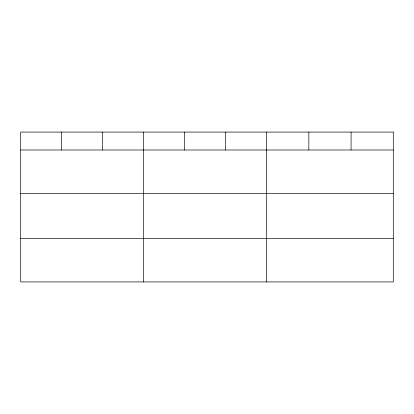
<?xml version="1.0" encoding="UTF-8"?>
<svg xmlns="http://www.w3.org/2000/svg" width="414" height="414" viewBox="0 0 414 414"><rect width="100%" height="100%" fill="white"/><g stroke="black" fill="none" stroke-linecap="round" stroke-linejoin="round"><path stroke-width="0.62" d="M20.7 150.008L393.3 150.008M20.7 193.54L393.3 193.54M20.7 238.392L393.3 238.392M351.072 132.076L351.072 150.008M308.844 132.076L308.844 150.008M266.616 132.076L266.616 281.924M225.63 132.076L225.63 150.008M184.644 132.076L184.644 150.008M143.658 132.076L143.658 281.924M102.672 132.076L102.672 150.008M61.686 132.076L61.686 150.008M393.3 132.076L20.7 132.076L20.7 281.924L393.3 281.924L393.3 132.076"/></g></svg>
